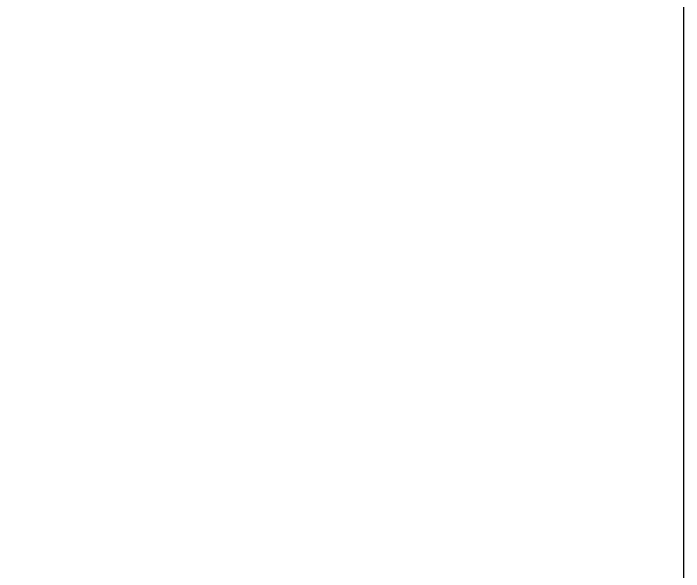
# Model space of a CAD drawing. Header units: millimetres. Extents: x 0 to 145404, y 0 to 194550.
# Drawn here: x 129207.1 to 129275.5, y 60672.8 to 60729.8 of the extents above; entities that cross this region are included whole.
import ezdxf

# ---------------------------------------------------------------- set-up
doc = ezdxf.new("R2010")
doc.units = ezdxf.units.MM
for name, color, linetype, lineweight in [('АР - детали окон', 152, 'Continuous', 0), ('АР - Наружная стена', 144, 'Continuous', 30), ('АР - Окна', 150, 'Continuous', 9)]:
    doc.layers.add(name, color=color, linetype=linetype, lineweight=lineweight)

# ---------------------------------------------------------------- blocks, each defined once
blk = doc.blocks.new('блок балконный дверной с проходом 750мм')
at = {"layer": 'АР - детали окон', "color": 251}
blk.add_lwpolyline([(-950.000098820652, 79.99791722252277), (-900.000098820652, 79.99791722252277), (-900.000098820652, 149.9979172225228), (-50.00009882065217, 149.9979172225228), (-50.00009882065217, 79.99791722252277), (-9.882065216970659e-05, 79.99791722252277), (-9.882065216970659e-05, -250.0020827774772), (-950.000098820652, -250.0020827774771)], close=True, dxfattribs=at)
blk = doc.blocks.new('Квартира 1К 5200 тип 12-1')
at = {"layer": 'АР - Наружная стена'}
blk.add_lwpolyline([(5300, -8550.00000000745), (5300, 0), (5700, 0), (5700, -8550.00000000745)], close=True, dxfattribs=at)
at = {"layer": 'АР - Окна', "xscale": -1, "rotation": 270}
blk.add_blockref('блок балконный дверной с проходом 750мм', (5550.002083199099, -2329.999901186675), dxfattribs=at)
blk = doc.blocks.new('V_Section_3')
blk.add_blockref('Квартира 1К 5200 тип 12-1', (10299.99999954551, -34449.99999999302))

msp = doc.modelspace()

# ---------------------------------------------------------------- block references
msp.add_blockref('V_Section_3', (113275.460059089, 98346.11391509461, 1.056413898744269e-07))

doc.saveas('drawing.dxf')
